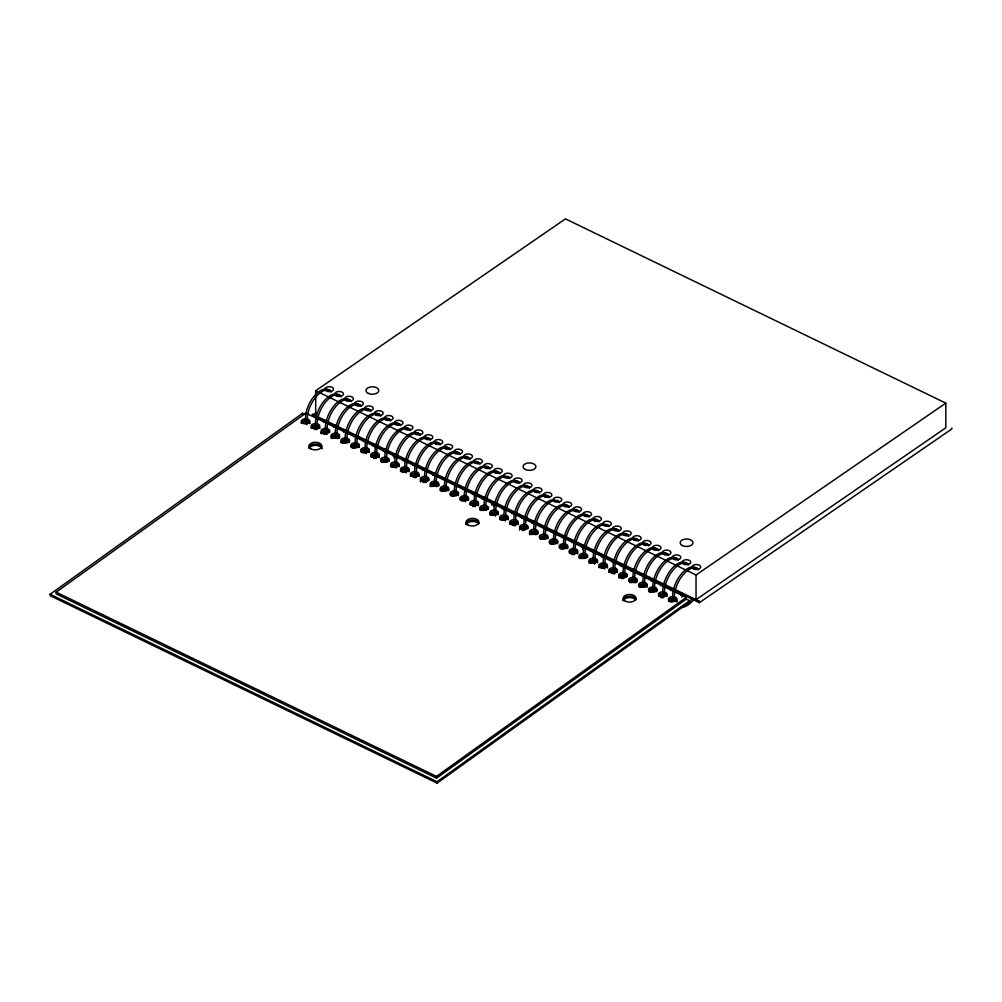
<?xml version="1.0" encoding="UTF-8"?>
<svg xmlns="http://www.w3.org/2000/svg" width="1002" height="1002" viewBox="0 0 1002 1002"><rect width="100%" height="100%" fill="white"/><g stroke="black" fill="none" stroke-linecap="round" stroke-linejoin="round"><path stroke-width="1.5" d="M699.358 602.678L699.358 601.263L312.474 414.189L312.386 415.216L699.358 602.678L951.9 428.919L951.862 428.017M685.33 598.695L689.551 600.737L689.576 602.127L437.097 783.126L50.125 595.664L50.1 594.274L302.579 413.275L305.397 414.64M307.263 413.813L686.207 597.392L686.245 599.133L436.534 778.141L56.187 593.885L56.15 592.144L305.86 413.137M436.534 778.141L436.496 776.4L686.207 597.392M437.097 783.126L437.072 781.735L689.551 600.737M315.693 415.404L315.693 390.73L565.466 218.874L945.813 403.13L945.813 427.816L696.039 599.672L696.039 574.985L945.813 403.13M312.386 415.216L316.256 412.548M315.693 390.73L696.039 574.985M56.15 592.144L436.496 776.4M50.1 594.274L437.072 781.735M698.87 601.062L699.333 601.776M302.579 413.275L302.604 414.665M514.627 480.384A21.355 11.21 -64.2 0 1 519.65 483.315M513.838 511.671A21.355 11.21 -64.2 0 1 512.172 513.688M507.763 517.646A21.355 11.21 -64.2 0 1 500.9 520.038M495.326 516.143A21.355 11.21 -64.2 0 1 498.057 494.562A21.355 11.21 -64.2 0 1 513.563 480.409M515.554 512.498A21.355 11.21 -64.2 0 1 513.888 514.527M496.215 514.677A21.355 11.21 -64.2 0 1 502.616 490.667A21.355 11.21 -64.2 0 1 519.186 482.037M507.551 476.388A21.355 11.21 -64.2 0 1 509.73 478.505M503.918 506.862A21.355 11.21 -64.2 0 1 502.252 508.878M496.641 513.6A21.355 11.21 -64.2 0 1 490.98 515.228M484.58 509.041A21.355 11.21 -64.2 0 1 489.477 487.323A21.355 11.21 -64.2 0 1 504.707 475.574M505.634 507.688A21.355 11.21 -64.2 0 1 503.968 509.717M486.296 509.868A21.355 11.21 -64.2 0 1 492.696 485.857A21.355 11.21 -64.2 0 1 509.267 477.228M505.246 520.952A21.355 11.21 -64.2 0 1 511.346 493.911A21.355 11.21 -64.2 0 1 529.57 488.112M523.758 516.468A21.355 11.21 -64.2 0 1 522.092 518.497M517.683 522.455A21.355 11.21 -64.2 0 1 511.884 524.81M515.842 525.136A21.355 11.21 -64.2 0 1 513.6 525.649M506.135 519.487A21.355 11.21 -64.2 0 1 512.536 495.464A21.355 11.21 -64.2 0 1 529.106 486.834M643.334 585.945A21.355 11.21 -64.2 0 1 651.338 559.817A21.355 11.21 -64.2 0 1 668.484 555.409M662.673 583.765A21.355 11.21 -64.2 0 1 661.007 585.794M653.041 591.593A21.355 11.21 -64.2 0 1 649.734 592.132M645.05 586.784A21.355 11.21 -64.2 0 1 651.45 562.761A21.355 11.21 -64.2 0 1 668.021 554.131M475.474 506.524A21.355 11.21 -64.2 0 1 481.574 479.495A21.355 11.21 -64.2 0 1 499.81 473.695M493.172 503.092A21.355 11.21 -64.2 0 1 491.468 504.995M486.721 508.791A21.355 11.21 -64.2 0 1 481.048 510.419M495.714 502.891A21.355 11.21 -64.2 0 1 493.184 505.822M476.376 505.071A21.355 11.21 -64.2 0 1 482.776 481.048A21.355 11.21 -64.2 0 1 499.347 472.418M574.697 554.594A21.355 11.21 -64.2 0 1 580.797 527.553A21.355 11.21 -64.2 0 1 599.033 521.766M585.945 556.861A21.355 11.21 -64.2 0 1 580.271 558.49M594.938 550.95A21.355 11.21 -64.2 0 1 593.272 552.979M575.599 553.129A21.355 11.21 -64.2 0 1 581.999 529.119A21.355 11.21 -64.2 0 1 598.57 520.489M673.106 600.373A21.355 11.21 -64.2 0 1 681.109 574.234A21.355 11.21 -64.2 0 1 698.244 569.837M691.618 599.234A21.355 11.21 -64.2 0 1 686.357 604.168M685.168 604.92A21.355 11.21 -64.2 0 1 682.813 606.022M694.148 599.021A21.355 11.21 -64.2 0 1 681.21 607.387M674.822 601.2A21.355 11.21 -64.2 0 1 681.21 577.19A21.355 11.21 -64.2 0 1 697.78 568.56M385.357 460.97A21.355 11.21 -64.2 0 1 393.36 434.843A21.355 11.21 -64.2 0 1 410.507 430.434M404.695 458.791A21.355 11.21 -64.2 0 1 403.029 460.82M397.418 465.529A21.355 11.21 -64.2 0 1 391.757 467.157M406.411 459.63A21.355 11.21 -64.2 0 1 404.745 461.646M387.073 461.809A21.355 11.21 -64.2 0 1 393.473 437.786A21.355 11.21 -64.2 0 1 410.043 429.157M333.854 394.074A21.355 11.21 -64.2 0 1 341.043 396.792M335.232 425.149A21.355 11.21 -64.2 0 1 333.566 427.165M329.157 431.123A21.355 11.21 -64.2 0 1 323.358 433.478M316.72 429.62A21.355 11.21 -64.2 0 1 318.649 409.718A21.355 11.21 -64.2 0 1 332.714 394.4M327.328 433.803A21.355 11.21 -64.2 0 1 324.009 434.342M317.621 428.155A21.355 11.21 -64.2 0 1 324.009 404.144A21.355 11.21 -64.2 0 1 340.592 395.514M326.639 434.43A21.355 11.21 -64.2 0 1 332.739 407.388A21.355 11.21 -64.2 0 1 350.976 401.589M345.164 429.946A21.355 11.21 -64.2 0 1 343.486 431.975M337.887 436.684A21.355 11.21 -64.2 0 1 332.213 438.312M339.603 437.523A21.355 11.21 -64.2 0 1 337.248 438.613M327.541 432.964A21.355 11.21 -64.2 0 1 333.942 408.941A21.355 11.21 -64.2 0 1 350.512 400.312M465.554 501.726A21.355 11.21 -64.2 0 1 471.654 474.685A21.355 11.21 -64.2 0 1 489.878 468.886M484.066 497.243A21.355 11.21 -64.2 0 1 482.4 499.272M477.992 503.229A21.355 11.21 -64.2 0 1 472.192 505.584M485.782 498.082A21.355 11.21 -64.2 0 1 484.116 500.098M475.023 506.235A21.355 11.21 -64.2 0 1 472.844 506.448M466.456 500.261A21.355 11.21 -64.2 0 1 472.844 476.238A21.355 11.21 -64.2 0 1 489.414 467.608M554.031 542.683A21.355 11.21 -64.2 0 1 562.034 516.556A21.355 11.21 -64.2 0 1 579.181 512.147M573.369 540.504A21.355 11.21 -64.2 0 1 571.704 542.533M566.105 547.242A21.355 11.21 -64.2 0 1 560.431 548.871M575.085 541.343A21.355 11.21 -64.2 0 1 573.42 543.36M555.747 543.522A21.355 11.21 -64.2 0 1 562.147 519.499A21.355 11.21 -64.2 0 1 578.718 510.87M335.745 436.935A21.355 11.21 -64.2 0 1 343.749 410.807A21.355 11.21 -64.2 0 1 360.895 406.399M345.452 442.583A21.355 11.21 -64.2 0 1 342.145 443.122M337.461 437.774A21.355 11.21 -64.2 0 1 343.861 413.751A21.355 11.21 -64.2 0 1 360.432 405.121M594.537 564.214A21.355 11.21 -64.2 0 1 600.636 537.172A21.355 11.21 -64.2 0 1 618.873 531.373M613.061 559.73A21.355 11.21 -64.2 0 1 611.395 561.759M606.987 565.717A21.355 11.21 -64.2 0 1 601.175 568.071M614.777 560.569A21.355 11.21 -64.2 0 1 613.111 562.585M595.438 562.748A21.355 11.21 -64.2 0 1 601.839 538.725A21.355 11.21 -64.2 0 1 618.409 530.096M366.331 453.655A21.355 11.21 -64.2 0 1 372.431 426.614A21.355 11.21 -64.2 0 1 390.655 420.827M384.843 449.172A21.355 11.21 -64.2 0 1 383.177 451.201M378.769 455.158A21.355 11.21 -64.2 0 1 372.969 457.513M386.559 450.011A21.355 11.21 -64.2 0 1 384.893 452.027M375.8 458.164A21.355 11.21 -64.2 0 1 373.621 458.377M367.233 452.19A21.355 11.21 -64.2 0 1 373.621 428.18A21.355 11.21 -64.2 0 1 390.191 419.537M376.251 458.465A21.355 11.21 -64.2 0 1 382.351 431.424A21.355 11.21 -64.2 0 1 400.587 425.625M394.763 453.981A21.355 11.21 -64.2 0 1 393.097 456.01M387.498 460.72A21.355 11.21 -64.2 0 1 381.825 462.348M396.491 454.82A21.355 11.21 -64.2 0 1 393.961 457.764M377.153 457A21.355 11.21 -64.2 0 1 383.553 432.977A21.355 11.21 -64.2 0 1 400.124 424.347M454.808 494.625A21.355 11.21 -64.2 0 1 462.824 468.485A21.355 11.21 -64.2 0 1 479.958 464.089M474.146 492.433A21.355 11.21 -64.2 0 1 472.481 494.462M466.882 499.171A21.355 11.21 -64.2 0 1 461.208 500.812M475.862 493.272A21.355 11.21 -64.2 0 1 474.197 495.289M456.536 495.451A21.355 11.21 -64.2 0 1 462.924 471.441A21.355 11.21 -64.2 0 1 479.495 462.799M524.271 528.267A21.355 11.21 -64.2 0 1 532.275 502.14A21.355 11.21 -64.2 0 1 549.422 497.731M536.333 532.826A21.355 11.21 -64.2 0 1 530.659 534.454M538.049 533.653A21.355 11.21 -64.2 0 1 535.694 534.755M525.987 529.094A21.355 11.21 -64.2 0 1 532.388 505.083A21.355 11.21 -64.2 0 1 548.958 496.453M633.414 581.147A21.355 11.21 -64.2 0 1 641.418 555.008A21.355 11.21 -64.2 0 1 658.564 550.612M652.753 578.956A21.355 11.21 -64.2 0 1 651.075 580.985M643.121 586.796A21.355 11.21 -64.2 0 1 639.802 587.335M635.13 581.974A21.355 11.21 -64.2 0 1 641.531 557.964A21.355 11.21 -64.2 0 1 658.101 549.321M306.8 424.81A21.355 11.21 -64.2 0 1 312.9 397.769A21.355 11.21 -64.2 0 1 331.123 391.982M325.312 420.339A21.355 11.21 -64.2 0 1 323.646 422.356M319.237 426.313A21.355 11.21 -64.2 0 1 313.438 428.681M317.409 429.006A21.355 11.21 -64.2 0 1 315.154 429.507M307.702 423.345A21.355 11.21 -64.2 0 1 314.089 399.335A21.355 11.21 -64.2 0 1 330.66 390.705M637.272 581.724A21.355 11.21 -64.2 0 1 634.917 582.813M625.21 577.165A21.355 11.21 -64.2 0 1 631.598 553.154A21.355 11.21 -64.2 0 1 648.181 544.524M623.495 576.338A21.355 11.21 -64.2 0 1 631.498 550.198A21.355 11.21 -64.2 0 1 648.632 545.802M633.201 581.987A21.355 11.21 -64.2 0 1 629.882 582.525M444.888 489.815A21.355 11.21 -64.2 0 1 452.891 463.675A21.355 11.21 -64.2 0 1 470.038 459.279M464.227 487.636A21.355 11.21 -64.2 0 1 462.561 489.652M454.595 495.464A21.355 11.21 -64.2 0 1 451.288 496.003M446.604 490.642A21.355 11.21 -64.2 0 1 453.004 466.631A21.355 11.21 -64.2 0 1 469.575 458.002M365.793 408.277A21.355 11.21 -64.2 0 1 370.815 411.208M365.004 439.565A21.355 11.21 -64.2 0 1 363.338 441.581M357.739 446.303A21.355 11.21 -64.2 0 1 352.065 447.932M345.665 441.744A21.355 11.21 -64.2 0 1 350.099 420.815A21.355 11.21 -64.2 0 1 364.728 408.315M347.381 442.571A21.355 11.21 -64.2 0 1 353.781 418.56A21.355 11.21 -64.2 0 1 370.352 409.931M434.968 485.006A21.355 11.21 -64.2 0 1 442.972 458.866A21.355 11.21 -64.2 0 1 460.118 454.47M444.675 490.654A21.355 11.21 -64.2 0 1 441.368 491.193M436.684 485.832A21.355 11.21 -64.2 0 1 443.084 461.822A21.355 11.21 -64.2 0 1 459.655 453.192M606.774 524.459A21.355 11.21 -64.2 0 1 608.953 526.576M603.141 554.933A21.355 11.21 -64.2 0 1 601.476 556.949M595.864 561.659A21.355 11.21 -64.2 0 1 590.191 563.299M583.803 557.112A21.355 11.21 -64.2 0 1 588.7 535.381A21.355 11.21 -64.2 0 1 603.93 523.645M604.857 555.759A21.355 11.21 -64.2 0 1 603.191 557.788M585.519 557.939A21.355 11.21 -64.2 0 1 591.919 533.928A21.355 11.21 -64.2 0 1 608.49 525.298M415.404 432.313A21.355 11.21 -64.2 0 1 420.427 435.244M414.615 463.6A21.355 11.21 -64.2 0 1 412.949 465.617M408.54 469.575A21.355 11.21 -64.2 0 1 401.677 471.967M396.103 468.072A21.355 11.21 -64.2 0 1 398.834 446.491A21.355 11.21 -64.2 0 1 414.34 432.35M416.331 464.427A21.355 11.21 -64.2 0 1 414.665 466.456M396.992 466.606A21.355 11.21 -64.2 0 1 403.393 442.596A21.355 11.21 -64.2 0 1 419.963 433.966M425.863 482.488A21.355 11.21 -64.2 0 1 431.962 455.459A21.355 11.21 -64.2 0 1 450.199 449.66M437.11 484.755A21.355 11.21 -64.2 0 1 431.436 486.383M438.826 485.582A21.355 11.21 -64.2 0 1 436.471 486.684M426.764 481.035A21.355 11.21 -64.2 0 1 433.165 457.012A21.355 11.21 -64.2 0 1 449.735 448.382M623.231 600.824A6.475 3.833 -1 0 1 629.043 597.605A6.475 3.833 -1 0 1 635.694 600.023M559.655 548.382A4.321 2.555 -1 0 1 563.763 546.867A4.321 2.555 -1 0 1 567.633 548.495M648.958 591.643A4.321 2.555 -1 0 1 653.053 590.128A4.321 2.555 -1 0 1 656.924 591.756M618.848 577.866A4.321 2.555 -1 0 1 623.858 575.737M624.922 575.925A4.321 2.555 -1 0 1 626.638 576.751M569.587 553.192A4.321 2.555 -1 0 1 573.683 551.676A4.321 2.555 -1 0 1 577.553 553.304M430.334 486.534A4.321 2.555 -1 0 1 435.331 484.404M436.409 484.592A4.321 2.555 -1 0 1 438.125 485.419M410.82 476.288A4.321 2.555 -1 0 1 415.492 474.798M416.556 474.986A4.321 2.555 -1 0 1 418.798 476.401M519.625 529.795A4.321 2.555 -1 0 1 524.635 527.666M525.712 527.854A4.321 2.555 -1 0 1 527.415 528.68M450.512 495.514A4.321 2.555 -1 0 1 454.62 493.986A4.321 2.555 -1 0 1 458.478 495.627M629.719 581.461A4.321 2.555 -1 0 1 633.778 580.546M634.855 580.734A4.321 2.555 -1 0 1 636.558 581.561M490.203 514.74A4.321 2.555 -1 0 1 494.863 513.249M495.94 513.437A4.321 2.555 -1 0 1 497.656 514.264M639.038 586.846A4.321 2.555 -1 0 1 643.697 585.356M644.774 585.544A4.321 2.555 -1 0 1 647.004 586.947M371.141 457.062A4.321 2.555 -1 0 1 375.236 455.534A4.321 2.555 -1 0 1 379.107 457.162M608.853 572.33A4.321 2.555 -1 0 1 613.9 569.537M614.977 569.725A4.321 2.555 -1 0 1 617.407 572.455M658.878 596.453A4.321 2.555 -1 0 1 662.986 594.938A4.321 2.555 -1 0 1 666.856 596.566M360.845 451.501A4.321 2.555 -1 0 1 365.292 449.334A4.321 2.555 -1 0 1 369.4 451.614M361.208 452.253A4.321 2.555 -1 0 1 365.317 450.725A4.321 2.555 -1 0 1 369.187 452.365M579.093 557.914A4.321 2.555 -1 0 1 583.014 555.095A4.321 2.555 -1 0 1 587.686 557.362M381.061 461.859A4.321 2.555 -1 0 1 388.513 461.396M380.697 461.108A4.321 2.555 -1 0 1 385.695 458.979M386.772 459.166A4.321 2.555 -1 0 1 389.252 461.233M628.755 581.285A4.321 2.555 -1 0 1 633.189 579.118A4.321 2.555 -1 0 1 637.297 581.398M619.023 577.791A4.321 2.555 -1 0 1 623.833 574.346M624.897 574.534A4.321 2.555 -1 0 1 627.377 576.588M499.71 519.462A4.321 2.555 -1 0 1 504.757 516.669M505.835 516.844A4.321 2.555 -1 0 1 508.264 519.575M519.8 529.72A4.321 2.555 -1 0 1 524.61 526.275M525.687 526.463A4.321 2.555 -1 0 1 528.154 528.53M529.72 534.529A4.321 2.555 -1 0 1 529.482 533.878M529.532 533.214A4.321 2.555 -1 0 1 533.966 531.047A4.321 2.555 -1 0 1 538.074 533.327M321.191 433.666A4.321 2.555 -1 0 1 326.189 431.536M327.266 431.724A4.321 2.555 -1 0 1 328.969 432.551M579.507 558.001A4.321 2.555 -1 0 1 586.947 557.525M400.9 471.479A4.321 2.555 -1 0 1 405.56 469.988M406.637 470.176A4.321 2.555 -1 0 1 408.866 471.591M539.815 538.775A4.321 2.555 -1 0 1 544.474 537.285M545.551 537.473A4.321 2.555 -1 0 1 547.267 538.299M351.289 447.443A4.321 2.555 -1 0 1 355.397 445.928A4.321 2.555 -1 0 1 359.267 447.556M480.284 509.93A4.321 2.555 -1 0 1 487.723 509.454M420.414 481.737A4.321 2.555 -1 0 1 425.412 479.595M426.489 479.783A4.321 2.555 -1 0 1 428.192 480.622M309.029 448.608A6.475 3.833 -1 0 1 315.693 445.364A6.475 3.833 -1 0 1 321.855 448.783M589.013 562.723A4.321 2.555 -1 0 1 594.061 559.93M595.138 560.105A4.321 2.555 -1 0 1 597.568 562.836M509.63 524.271A4.321 2.555 -1 0 1 514.69 521.466M515.754 521.654A4.321 2.555 -1 0 1 518.184 524.384M638.675 586.082A4.321 2.555 -1 0 1 643.672 583.953A4.321 2.555 -1 0 1 647.179 586.871M489.79 514.652A4.321 2.555 -1 0 1 494.838 511.859M495.915 512.047A4.321 2.555 -1 0 1 498.345 514.778M466.13 524.71A6.475 3.833 -1 0 1 471.942 521.491A6.475 3.833 -1 0 1 478.593 523.921M598.933 567.533A4.321 2.555 -1 0 1 603.981 564.727M605.058 564.915A4.321 2.555 -1 0 1 607.488 567.646M599.346 567.608A4.321 2.555 -1 0 1 604.006 566.117M605.083 566.305A4.321 2.555 -1 0 1 607.312 567.721M430.497 486.458A4.321 2.555 -1 0 1 430.259 485.807M430.309 485.143A4.321 2.555 -1 0 1 434.743 482.989A4.321 2.555 -1 0 1 438.863 485.269M479.87 509.843A4.321 2.555 -1 0 1 484.918 507.05M485.995 507.237A4.321 2.555 -1 0 1 488.475 509.304M609.266 572.418A4.321 2.555 -1 0 1 613.925 570.927M615.003 571.115A4.321 2.555 -1 0 1 617.245 572.53M341.369 442.633A4.321 2.555 -1 0 1 348.821 442.158M470.364 505.121A4.321 2.555 -1 0 1 474.46 503.605A4.321 2.555 -1 0 1 478.33 505.233M529.557 534.605A4.321 2.555 -1 0 1 534.554 532.475M535.632 532.663A4.321 2.555 -1 0 1 537.335 533.49M301.677 423.408A4.321 2.555 -1 0 1 306.336 421.917M307.414 422.105A4.321 2.555 -1 0 1 309.656 423.52M668.797 601.263A4.321 2.555 -1 0 1 672.906 599.747A4.321 2.555 -1 0 1 676.776 601.375M539.452 538.024A4.321 2.555 -1 0 1 544.449 535.895A4.321 2.555 -1 0 1 547.956 538.8M648.595 590.892A4.321 2.555 -1 0 1 652.465 588.75A4.321 2.555 -1 0 1 656.899 590.366M549.735 543.585A4.321 2.555 -1 0 1 553.843 542.057A4.321 2.555 -1 0 1 557.701 543.685M510.043 524.347A4.321 2.555 -1 0 1 514.715 522.856M515.779 523.044A4.321 2.555 -1 0 1 518.021 524.459M500.123 519.55A4.321 2.555 -1 0 1 504.783 518.059M505.86 518.247A4.321 2.555 -1 0 1 508.089 519.662M331.111 438.475A4.321 2.555 -1 0 1 336.108 436.333M337.186 436.521A4.321 2.555 -1 0 1 339.415 437.937M390.98 466.669A4.321 2.555 -1 0 1 395.64 465.178M396.717 465.366A4.321 2.555 -1 0 1 398.433 466.193M460.432 500.324A4.321 2.555 -1 0 1 464.54 498.796A4.321 2.555 -1 0 1 468.41 500.424M658.514 595.702A4.321 2.555 -1 0 1 662.961 593.547A4.321 2.555 -1 0 1 667.069 595.827M549.372 542.821A4.321 2.555 -1 0 1 553.242 540.679A4.321 2.555 -1 0 1 557.676 542.295M559.291 547.631A4.321 2.555 -1 0 1 563.738 545.476A4.321 2.555 -1 0 1 567.846 547.756M676.939 601.3A4.321 2.555 -1 0 1 676.601 601.939M668.434 600.511A4.321 2.555 -1 0 1 672.317 598.357A4.321 2.555 -1 0 1 676.751 599.985M589.427 562.811A4.321 2.555 -1 0 1 594.086 561.32M595.163 561.508A4.321 2.555 -1 0 1 596.879 562.335M577.716 553.229A4.321 2.555 -1 0 1 577.377 553.868M569.211 552.44A4.321 2.555 -1 0 1 573.658 550.286A4.321 2.555 -1 0 1 577.766 552.565M311.597 428.217A4.321 2.555 -1 0 1 316.269 426.727M317.333 426.915A4.321 2.555 -1 0 1 319.575 428.33M440.592 490.704A4.321 2.555 -1 0 1 448.044 490.228M379.27 457.087A4.321 2.555 -1 0 1 378.931 457.726M370.778 456.298A4.321 2.555 -1 0 1 375.211 454.144A4.321 2.555 -1 0 1 379.32 456.424M301.264 423.32A4.321 2.555 -1 0 1 306.311 420.527M307.389 420.715A4.321 2.555 -1 0 1 309.818 423.445M350.925 446.692A4.321 2.555 -1 0 1 354.808 444.55A4.321 2.555 -1 0 1 359.242 446.166M340.956 442.546A4.321 2.555 -1 0 1 345.44 439.728A4.321 2.555 -1 0 1 349.51 442.671M450.148 494.763A4.321 2.555 -1 0 1 454.019 492.608A4.321 2.555 -1 0 1 458.453 494.237M440.179 490.617A4.321 2.555 -1 0 1 444.663 487.786A4.321 2.555 -1 0 1 448.733 490.742M466.03 524.322A6.475 3.833 -1 0 1 471.917 520.101A6.475 3.833 -1 0 1 478.931 523.495M331.086 437.072A4.321 2.555 -1 0 1 335.52 434.918A4.321 2.555 -1 0 1 339.64 437.198M410.407 476.2A4.321 2.555 -1 0 1 415.467 473.395M416.531 473.583A4.321 2.555 -1 0 1 418.961 476.313M420.577 481.649A4.321 2.555 -1 0 1 425.387 478.204M426.464 478.392A4.321 2.555 -1 0 1 428.931 480.459M390.567 466.581A4.321 2.555 -1 0 1 395.615 463.788M396.692 463.976A4.321 2.555 -1 0 1 399.122 466.707M460.068 499.56A4.321 2.555 -1 0 1 464.515 497.405A4.321 2.555 -1 0 1 468.623 499.685M623.131 600.423A6.475 3.833 -1 0 1 629.018 596.215A6.475 3.833 -1 0 1 636.032 599.609M400.487 471.391A4.321 2.555 -1 0 1 405.534 468.598M406.612 468.786A4.321 2.555 -1 0 1 409.041 471.516M309.004 447.218A6.475 3.833 -1 0 1 316.507 444.011A6.475 3.833 -1 0 1 321.755 448.395M478.493 505.158A4.321 2.555 -1 0 1 478.154 505.797M470.001 504.369A4.321 2.555 -1 0 1 474.434 502.215A4.321 2.555 -1 0 1 478.543 504.494M321.354 433.59A4.321 2.555 -1 0 1 321.116 432.939M321.166 432.275A4.321 2.555 -1 0 1 325.6 430.108A4.321 2.555 -1 0 1 329.708 432.388M311.184 428.13A4.321 2.555 -1 0 1 316.244 425.336M317.308 425.524A4.321 2.555 -1 0 1 319.738 428.255M515.729 519.913A4.321 2.555 -1 0 1 516.681 524.171A4.321 2.555 -1 0 1 509.73 522.969A4.321 2.555 -1 0 1 514.652 519.725M564.264 543.76A4.321 2.555 -1 0 1 567.057 547.706A4.321 2.555 -1 0 1 559.78 547.606A4.321 2.555 -1 0 1 563.137 543.748M673.407 596.641A4.321 2.555 -1 0 1 676.2 600.586A4.321 2.555 -1 0 1 668.923 600.486A4.321 2.555 -1 0 1 672.279 596.628M465.041 495.689A4.321 2.555 -1 0 1 467.834 499.647A4.321 2.555 -1 0 1 460.557 499.535A4.321 2.555 -1 0 1 463.913 495.677M365.818 447.631A4.321 2.555 -1 0 1 368.611 451.576A4.321 2.555 -1 0 1 361.334 451.476A4.321 2.555 -1 0 1 364.69 447.606M614.952 567.984A4.321 2.555 -1 0 1 615.904 572.242A4.321 2.555 -1 0 1 608.953 571.027A4.321 2.555 -1 0 1 613.875 567.796M663.487 591.831A4.321 2.555 -1 0 1 666.267 595.777A4.321 2.555 -1 0 1 659.003 595.676A4.321 2.555 -1 0 1 662.36 591.819M585.181 553.567A4.321 2.555 -1 0 1 586.132 557.826A4.321 2.555 -1 0 1 579.194 556.611A4.321 2.555 -1 0 1 584.103 553.38M396.667 462.235A4.321 2.555 -1 0 1 397.606 466.494A4.321 2.555 -1 0 1 390.667 465.279A4.321 2.555 -1 0 1 395.59 462.047M485.957 505.496A4.321 2.555 -1 0 1 486.909 509.755A4.321 2.555 -1 0 1 479.971 508.54A4.321 2.555 -1 0 1 484.88 505.309M525.649 524.722A4.321 2.555 -1 0 1 526.601 528.981A4.321 2.555 -1 0 1 519.65 527.766A4.321 2.555 -1 0 1 524.572 524.534M307.363 418.974A4.321 2.555 -1 0 1 308.315 423.232A4.321 2.555 -1 0 1 301.364 422.017A4.321 2.555 -1 0 1 306.286 418.786M505.81 515.116A4.321 2.555 -1 0 1 506.762 519.374A4.321 2.555 -1 0 1 499.81 518.159A4.321 2.555 -1 0 1 504.732 514.928M595.1 558.377A4.321 2.555 -1 0 1 596.052 562.636A4.321 2.555 -1 0 1 589.113 561.421A4.321 2.555 -1 0 1 594.036 558.189M624.872 572.793A4.321 2.555 -1 0 1 625.824 577.052A4.321 2.555 -1 0 1 618.873 575.837A4.321 2.555 -1 0 1 623.795 572.605M495.877 510.306A4.321 2.555 -1 0 1 496.829 514.565A4.321 2.555 -1 0 1 489.89 513.35A4.321 2.555 -1 0 1 494.813 510.118M416.506 471.854A4.321 2.555 -1 0 1 417.458 476.113A4.321 2.555 -1 0 1 410.507 474.898A4.321 2.555 -1 0 1 415.429 471.666M406.587 467.045A4.321 2.555 -1 0 1 407.538 471.303A4.321 2.555 -1 0 1 400.587 470.088A4.321 2.555 -1 0 1 405.509 466.857M605.033 563.174A4.321 2.555 -1 0 1 605.985 567.433A4.321 2.555 -1 0 1 599.033 566.23A4.321 2.555 -1 0 1 603.955 562.986M386.734 457.426A4.321 2.555 -1 0 1 387.686 461.684A4.321 2.555 -1 0 1 380.747 460.469A4.321 2.555 -1 0 1 385.67 457.238M355.898 442.821A4.321 2.555 -1 0 1 358.678 446.767A4.321 2.555 -1 0 1 351.414 446.667A4.321 2.555 -1 0 1 354.771 442.809M317.283 423.783A4.321 2.555 -1 0 1 318.235 428.042A4.321 2.555 -1 0 1 311.284 426.827A4.321 2.555 -1 0 1 316.206 423.595M515.166 525.749A21.355 11.21 -64.2 0 1 521.265 498.72A21.355 11.21 -64.2 0 1 539.489 492.921M533.678 521.278A21.355 11.21 -64.2 0 1 532.012 523.307M527.603 527.265A21.355 11.21 -64.2 0 1 525.223 528.643M524.046 529.106A21.355 11.21 -64.2 0 1 521.804 529.62M524.635 530.271A21.355 11.21 -64.2 0 1 522.455 530.484M516.068 524.297A21.355 11.21 -64.2 0 1 522.455 500.274A21.355 11.21 -64.2 0 1 539.026 491.644M557.162 500.424A21.355 11.21 -64.2 0 1 559.341 502.541M543.898 538.725A21.355 11.21 -64.2 0 1 540.592 539.264M534.191 533.077A21.355 11.21 -64.2 0 1 539.089 511.346A21.355 11.21 -64.2 0 1 554.319 499.61M535.907 533.903A21.355 11.21 -64.2 0 1 542.307 509.893A21.355 11.21 -64.2 0 1 558.878 501.263M513.462 480.709A4.321 2.492 0 0 1 519.249 478.142A4.321 2.492 0 0 1 520.827 482.25A4.321 2.492 0 0 1 513.713 481.336M563.074 504.745A4.321 2.492 0 0 1 568.86 502.177A4.321 2.492 0 0 1 570.439 506.286A4.321 2.492 0 0 1 563.324 505.371M662.297 552.803A4.321 2.492 0 0 1 668.083 550.248A4.321 2.492 0 0 1 669.649 554.356A4.321 2.492 0 0 1 662.547 553.442M612.685 528.768A4.321 2.492 0 0 1 618.472 526.213A4.321 2.492 0 0 1 620.038 530.321A4.321 2.492 0 0 1 612.936 529.407M424.172 437.448A4.321 2.492 0 0 1 429.946 434.881A4.321 2.492 0 0 1 431.524 438.989A4.321 2.492 0 0 1 424.41 438.074M414.239 432.639A4.321 2.492 0 0 1 420.026 430.083A4.321 2.492 0 0 1 421.604 434.179A4.321 2.492 0 0 1 414.49 433.277M324.949 389.377A4.321 2.492 0 0 1 330.723 386.822A4.321 2.492 0 0 1 332.301 390.918A4.321 2.492 0 0 1 325.187 390.016M544.111 537.886A21.355 11.21 -64.2 0 1 552.115 511.746A21.355 11.21 -64.2 0 1 569.261 507.35M563.45 535.694A21.355 11.21 -64.2 0 1 561.784 537.723M553.818 543.535A21.355 11.21 -64.2 0 1 550.511 544.073M545.827 538.713A21.355 11.21 -64.2 0 1 552.227 514.702A21.355 11.21 -64.2 0 1 568.798 506.06M604.469 569.011A21.355 11.21 -64.2 0 1 610.569 541.982A21.355 11.21 -64.2 0 1 628.793 536.183M622.981 564.539A21.355 11.21 -64.2 0 1 621.315 566.568M616.906 570.526A21.355 11.21 -64.2 0 1 611.095 572.881M615.065 573.207A21.355 11.21 -64.2 0 1 612.823 573.708M605.358 567.558A21.355 11.21 -64.2 0 1 611.759 543.535A21.355 11.21 -64.2 0 1 628.329 534.905M415.943 477.691A21.355 11.21 -64.2 0 1 422.042 450.649A21.355 11.21 -64.2 0 1 440.266 444.85M434.455 473.207A21.355 11.21 -64.2 0 1 432.789 475.236M428.38 479.194A21.355 11.21 -64.2 0 1 422.581 481.549M426.551 481.874A21.355 11.21 -64.2 0 1 423.232 482.413M416.845 476.226A21.355 11.21 -64.2 0 1 423.232 452.203A21.355 11.21 -64.2 0 1 439.803 443.573M614.389 573.82A21.355 11.21 -64.2 0 1 620.488 546.791A21.355 11.21 -64.2 0 1 638.712 540.992M632.901 569.349A21.355 11.21 -64.2 0 1 631.235 571.365M623.269 577.177A21.355 11.21 -64.2 0 1 619.962 577.716M623.858 578.342A21.355 11.21 -64.2 0 1 621.678 578.542M615.291 572.355A21.355 11.21 -64.2 0 1 621.678 548.345A21.355 11.21 -64.2 0 1 638.249 539.715M355.585 446.554A21.355 11.21 -64.2 0 1 363.601 420.414A21.355 11.21 -64.2 0 1 380.735 416.018M374.923 444.374A21.355 11.21 -64.2 0 1 373.258 446.391M367.659 451.1A21.355 11.21 -64.2 0 1 361.985 452.741M376.639 445.201A21.355 11.21 -64.2 0 1 374.973 447.23M357.313 447.38A21.355 11.21 -64.2 0 1 363.701 423.37A21.355 11.21 -64.2 0 1 380.272 414.74M406.023 472.881A21.355 11.21 -64.2 0 1 412.123 445.84A21.355 11.21 -64.2 0 1 430.346 440.053M424.535 468.41A21.355 11.21 -64.2 0 1 422.869 470.426M418.46 474.384A21.355 11.21 -64.2 0 1 412.661 476.739M416.632 477.065A21.355 11.21 -64.2 0 1 414.377 477.578M406.925 471.416A21.355 11.21 -64.2 0 1 413.312 447.406A21.355 11.21 -64.2 0 1 429.883 438.776M563.951 547.493A21.355 11.21 -64.2 0 1 571.967 521.366A21.355 11.21 -64.2 0 1 589.101 516.957M583.289 545.313A21.355 11.21 -64.2 0 1 581.623 547.342M577.215 551.3A21.355 11.21 -64.2 0 1 570.351 553.68M584.191 547.18A21.355 11.21 -64.2 0 1 582.488 549.083M574.246 554.306A21.355 11.21 -64.2 0 1 572.067 554.519M565.679 548.332A21.355 11.21 -64.2 0 1 572.067 524.309A21.355 11.21 -64.2 0 1 588.637 515.679M663.174 595.564A21.355 11.21 -64.2 0 1 671.19 569.424A21.355 11.21 -64.2 0 1 688.324 565.028M682.512 593.384A21.355 11.21 -64.2 0 1 680.846 595.401M675.248 600.123A21.355 11.21 -64.2 0 1 669.574 601.751M683.414 595.251A21.355 11.21 -64.2 0 1 681.711 597.154M664.902 596.39A21.355 11.21 -64.2 0 1 671.29 572.38A21.355 11.21 -64.2 0 1 687.86 563.75M653.254 590.754A21.355 11.21 -64.2 0 1 661.257 564.627A21.355 11.21 -64.2 0 1 678.404 560.218M672.592 588.575A21.355 11.21 -64.2 0 1 670.927 590.604M666.518 594.562A21.355 11.21 -64.2 0 1 660.706 596.916M663.537 597.568A21.355 11.21 -64.2 0 1 661.37 597.781M654.97 591.593A21.355 11.21 -64.2 0 1 661.37 567.57A21.355 11.21 -64.2 0 1 677.941 558.941M550.812 543.472A4.321 2.555 -1 0 0 557.838 541.869A4.321 2.555 -1 0 0 552.115 539.101A4.321 2.555 -1 0 0 550.812 543.472M451.601 495.401A4.321 2.555 -1 0 0 458.628 493.811A4.321 2.555 -1 0 0 452.891 491.03A4.321 2.555 -1 0 0 451.601 495.401M530.972 533.853A4.321 2.555 -1 0 0 537.999 532.262A4.321 2.555 -1 0 0 532.275 529.482A4.321 2.555 -1 0 0 530.972 533.853M332.526 437.724A4.321 2.555 -1 0 0 339.553 436.12A4.321 2.555 -1 0 0 333.829 433.352A4.321 2.555 -1 0 0 332.526 437.724M421.829 480.985A4.321 2.555 -1 0 0 428.856 479.382A4.321 2.555 -1 0 0 423.132 476.614A4.321 2.555 -1 0 0 421.829 480.985M650.035 591.543A4.321 2.555 -1 0 0 657.062 589.94A4.321 2.555 -1 0 0 651.338 587.172A4.321 2.555 -1 0 0 650.035 591.543M640.115 586.734A4.321 2.555 -1 0 0 647.142 585.13A4.321 2.555 -1 0 0 641.418 582.362A4.321 2.555 -1 0 0 640.115 586.734M322.606 432.914A4.321 2.555 -1 0 0 329.633 431.311A4.321 2.555 -1 0 0 323.909 428.543A4.321 2.555 -1 0 0 322.606 432.914M468.285 525.148A6.475 3.833 -1 0 0 478.831 522.756A6.475 3.833 -1 0 0 470.239 518.598A6.475 3.833 -1 0 0 468.285 525.148M471.441 505.008A4.321 2.555 -1 0 0 478.468 503.417A4.321 2.555 -1 0 0 472.744 500.649A4.321 2.555 -1 0 0 471.441 505.008M630.195 581.924A4.321 2.555 -1 0 0 637.222 580.333A4.321 2.555 -1 0 0 631.498 577.553A4.321 2.555 -1 0 0 630.195 581.924M540.892 538.663A4.321 2.555 -1 0 0 547.919 537.072A4.321 2.555 -1 0 0 542.195 534.291A4.321 2.555 -1 0 0 540.892 538.663M570.664 553.079A4.321 2.555 -1 0 0 577.691 551.488A4.321 2.555 -1 0 0 571.954 548.708A4.321 2.555 -1 0 0 570.664 553.079M441.669 490.592A4.321 2.555 -1 0 0 448.696 489.001A4.321 2.555 -1 0 0 442.972 486.22A4.321 2.555 -1 0 0 441.669 490.592M431.749 485.782A4.321 2.555 -1 0 0 438.776 484.191A4.321 2.555 -1 0 0 433.052 481.411A4.321 2.555 -1 0 0 431.749 485.782M372.218 456.95A4.321 2.555 -1 0 0 379.244 455.346A4.321 2.555 -1 0 0 373.521 452.578A4.321 2.555 -1 0 0 372.218 456.95M342.446 442.521A4.321 2.555 -1 0 0 349.473 440.93A4.321 2.555 -1 0 0 343.749 438.15A4.321 2.555 -1 0 0 342.446 442.521M625.386 601.263A6.475 3.833 -1 0 0 635.932 598.87A6.475 3.833 -1 0 0 627.34 594.7A6.475 3.833 -1 0 0 625.386 601.263M311.184 449.046A6.475 3.833 -1 0 0 321.73 446.654A6.475 3.833 -1 0 0 313.138 442.483A6.475 3.833 -1 0 0 311.184 449.046M653.905 549.697A4.321 2.492 0 0 0 660.932 548.219A4.321 2.492 0 0 0 655.208 545.439A4.321 2.492 0 0 0 653.905 549.697M634.066 540.078A4.321 2.492 0 0 0 641.092 538.6A4.321 2.492 0 0 0 635.356 535.832A4.321 2.492 0 0 0 634.066 540.078M554.682 501.626A4.321 2.492 0 0 0 561.709 500.148A4.321 2.492 0 0 0 555.985 497.368A4.321 2.492 0 0 0 554.682 501.626M673.745 559.304A4.321 2.492 0 0 0 680.771 557.826A4.321 2.492 0 0 0 675.047 555.058A4.321 2.492 0 0 0 673.745 559.304M445.539 448.746A4.321 2.492 0 0 0 452.566 447.268A4.321 2.492 0 0 0 446.842 444.5A4.321 2.492 0 0 0 445.539 448.746M505.071 477.591A4.321 2.492 0 0 0 512.097 476.113A4.321 2.492 0 0 0 506.373 473.345A4.321 2.492 0 0 0 505.071 477.591M495.151 472.781A4.321 2.492 0 0 0 502.177 471.303A4.321 2.492 0 0 0 496.453 468.535A4.321 2.492 0 0 0 495.151 472.781M624.133 535.268A4.321 2.492 0 0 0 631.16 533.79A4.321 2.492 0 0 0 625.436 531.022A4.321 2.492 0 0 0 624.133 535.268M485.231 467.972A4.321 2.492 0 0 0 492.258 466.506A4.321 2.492 0 0 0 486.521 463.726A4.321 2.492 0 0 0 485.231 467.972M524.91 487.21A4.321 2.492 0 0 0 531.937 485.732A4.321 2.492 0 0 0 526.213 482.951A4.321 2.492 0 0 0 524.91 487.21M534.843 492.007A4.321 2.492 0 0 0 541.869 490.529A4.321 2.492 0 0 0 536.133 487.761A4.321 2.492 0 0 0 534.843 492.007M544.762 496.817A4.321 2.492 0 0 0 551.789 495.339A4.321 2.492 0 0 0 546.052 492.571A4.321 2.492 0 0 0 544.762 496.817M604.294 525.662A4.321 2.492 0 0 0 611.32 524.184A4.321 2.492 0 0 0 605.596 521.403A4.321 2.492 0 0 0 604.294 525.662M643.985 544.888A4.321 2.492 0 0 0 651.012 543.41A4.321 2.492 0 0 0 645.275 540.629A4.321 2.492 0 0 0 643.985 544.888M594.374 520.852A4.321 2.492 0 0 0 601.4 519.374A4.321 2.492 0 0 0 595.664 516.606A4.321 2.492 0 0 0 594.374 520.852M405.848 429.52A4.321 2.492 0 0 0 412.874 428.042A4.321 2.492 0 0 0 407.15 425.274A4.321 2.492 0 0 0 405.848 429.52M683.677 564.113A4.321 2.492 0 0 0 690.704 562.636A4.321 2.492 0 0 0 684.967 559.867A4.321 2.492 0 0 0 683.677 564.113M574.522 511.233A4.321 2.492 0 0 0 581.548 509.767A4.321 2.492 0 0 0 575.824 506.987A4.321 2.492 0 0 0 574.522 511.233M584.454 516.043A4.321 2.492 0 0 0 591.481 514.565A4.321 2.492 0 0 0 585.744 511.797A4.321 2.492 0 0 0 584.454 516.043M693.597 568.923A4.321 2.492 0 0 0 700.623 567.445A4.321 2.492 0 0 0 694.887 564.665A4.321 2.492 0 0 0 693.597 568.923M435.62 443.949A4.321 2.492 0 0 0 442.646 442.471A4.321 2.492 0 0 0 436.91 439.69A4.321 2.492 0 0 0 435.62 443.949M525.298 469.487A6.475 3.745 0 0 0 535.832 467.283A6.475 3.745 0 0 0 527.24 463.112A6.475 3.745 0 0 0 525.298 469.487M475.299 463.174A4.321 2.492 0 0 0 482.338 461.697A4.321 2.492 0 0 0 476.601 458.916A4.321 2.492 0 0 0 475.299 463.174M386.008 419.913A4.321 2.492 0 0 0 393.034 418.435A4.321 2.492 0 0 0 387.298 415.655A4.321 2.492 0 0 0 386.008 419.913M395.928 424.71A4.321 2.492 0 0 0 402.954 423.245A4.321 2.492 0 0 0 397.23 420.464A4.321 2.492 0 0 0 395.928 424.71M465.379 458.365A4.321 2.492 0 0 0 472.405 456.887A4.321 2.492 0 0 0 466.682 454.106A4.321 2.492 0 0 0 465.379 458.365M336.396 395.878A4.321 2.492 0 0 0 343.423 394.4A4.321 2.492 0 0 0 337.687 391.619A4.321 2.492 0 0 0 336.396 395.878M682.4 545.602A6.475 3.745 0 0 0 692.933 543.385A6.475 3.745 0 0 0 684.341 539.226A6.475 3.745 0 0 0 682.4 545.602M346.316 400.687A4.321 2.492 0 0 0 353.343 399.209A4.321 2.492 0 0 0 347.619 396.429A4.321 2.492 0 0 0 346.316 400.687M366.156 410.294A4.321 2.492 0 0 0 373.182 408.816A4.321 2.492 0 0 0 367.458 406.048A4.321 2.492 0 0 0 366.156 410.294M356.236 405.484A4.321 2.492 0 0 0 363.263 404.006A4.321 2.492 0 0 0 357.539 401.238A4.321 2.492 0 0 0 356.236 405.484M455.459 453.555A4.321 2.492 0 0 0 462.486 452.077A4.321 2.492 0 0 0 456.762 449.309A4.321 2.492 0 0 0 455.459 453.555M376.088 415.104A4.321 2.492 0 0 0 383.115 413.626A4.321 2.492 0 0 0 377.378 410.845A4.321 2.492 0 0 0 376.088 415.104M368.197 393.385A6.475 3.745 0 0 0 378.731 391.168A6.475 3.745 0 0 0 370.139 387.01A6.475 3.745 0 0 0 368.197 393.385"/></g></svg>
